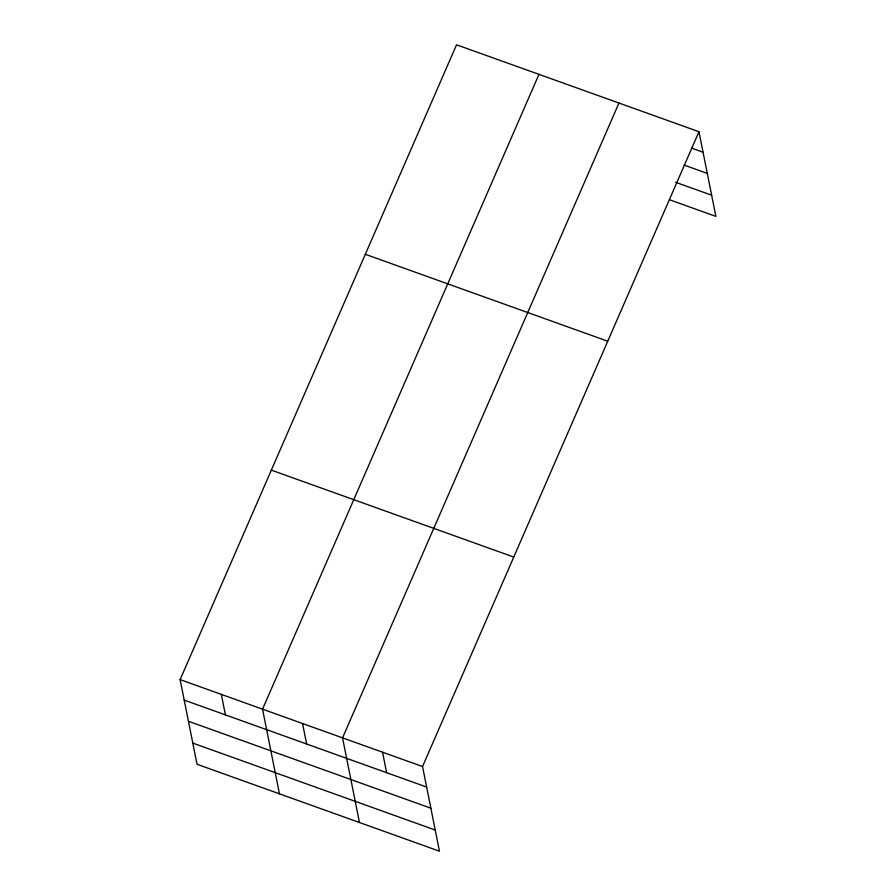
<?xml version="1.0" encoding="UTF-8"?>
<svg xmlns="http://www.w3.org/2000/svg" width="896" height="896" viewBox="0 0 896 896"><rect width="100%" height="100%" fill="white"/><g stroke="black" fill="none" stroke-linecap="round" stroke-linejoin="round"><path stroke-width="1.34" d="M698.958 131.723L422.542 766.55L439.454 851.2L197.042 764.277L180.118 679.616L456.546 44.8L698.958 131.723L715.882 216.384L669.424 199.718M538.966 74.357L262.539 709.173L279.462 793.822M618.968 103.04L342.541 737.856L359.464 822.517M691.443 148.053L703.058 152.219M684.062 165.066L707.291 173.398M675.517 182.258L711.648 195.205M365.322 254.296L607.746 341.219M271.342 470.131L513.766 557.054M180.118 679.616L422.542 766.55M184.218 700.112L426.642 787.046M188.451 721.28L430.864 808.214M192.808 743.098L435.232 830.032M382.547 752.203L386.635 772.699M302.546 723.52L306.645 744.016M221.334 694.4L225.422 714.896"/></g></svg>
